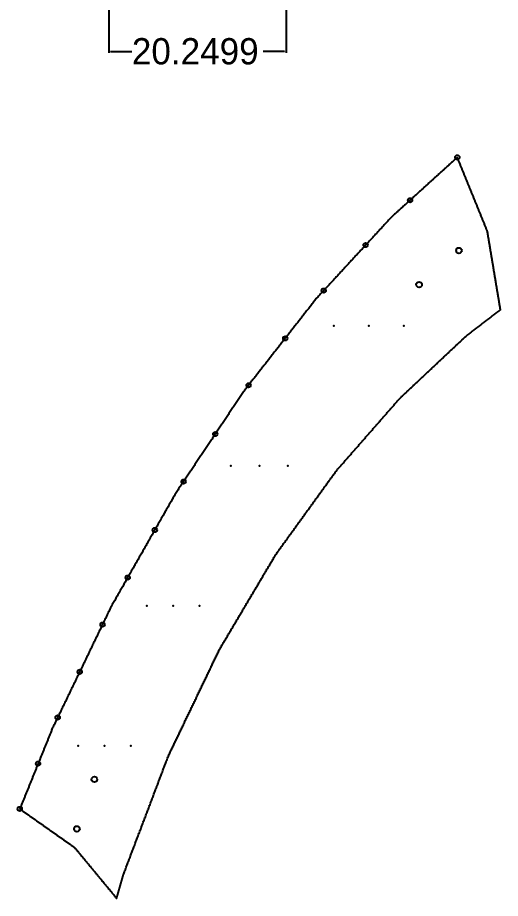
# Model space of a CAD drawing. Extents: x 3 to 355, y 1 to 289.
# Drawn here: x 56.6 to 111.8, y 1.6 to 102.2 of the extents above; entities that cross this region are included whole.
import ezdxf

# ---------------------------------------------------------------- set-up
doc = ezdxf.new("R2010")
doc.units = 0
doc.layers.get('0').update_dxf_attribs({"linetype": 'CONTINUOUS'})
doc.layers.get('DEFPOINTS').update_dxf_attribs({"linetype": 'CONTINUOUS'})
for name, color, linetype in [('ANNOTATION', 7, 'CONTINUOUS'), ('DRILLING', 3, 'CONTINUOUS'), ('RIB_INDICATION', 1, 'CONTINUOUS')]:
    doc.layers.add(name, color=color, linetype=linetype)
doc.dimstyles.get("Standard").update_dxf_attribs({"dimtxt": 0.18, "dimasz": 0.18, "dimexe": 0.18, "dimexo": 0.0625, "dimgap": 0.09, "dimtad": 0, "dimtih": 1, "dimtoh": 1, "dimzin": 0, "dimcen": 0.09, "dimazin": 3, "dimtfac": 1, "dimtofl": 0, "dimtmove": 0, "dimatfit": 3})

# ---------------------------------------------------------------- blocks, each defined once
blk = doc.blocks.new('*U140')
at = {"layer": 'DRILLING'}
blk.add_point((0, 0), dxfattribs=at)
blk = doc.blocks.new('*U141')
at = {"layer": 'DRILLING', "color": 0, "linetype": 'BYBLOCK'}
for p in [(0, 0), (3, 0), (6, 0)]:
    blk.add_blockref('*U140', p, dxfattribs=at)
blk = doc.blocks.new('*U142')
at = {"layer": 'DRILLING'}
blk.add_point((0, 0), dxfattribs=at)
blk = doc.blocks.new('*U143')
at = {"layer": 'DRILLING', "color": 0, "linetype": 'BYBLOCK'}
for p in [(0, 0), (3, 0), (6, 0)]:
    blk.add_blockref('*U142', p, dxfattribs=at)
blk = doc.blocks.new('*U144')
at = {"layer": 'DRILLING'}
blk.add_point((0, 0), dxfattribs=at)
blk = doc.blocks.new('*U145')
at = {"layer": 'DRILLING', "color": 0, "linetype": 'BYBLOCK'}
for p in [(0, 0), (3.25, 0), (6.5, 0)]:
    blk.add_blockref('*U144', p, dxfattribs=at)
blk = doc.blocks.new('*U146')
at = {"layer": 'DRILLING'}
blk.add_point((0, 0), dxfattribs=at)
blk = doc.blocks.new('*U147')
at = {"layer": 'DRILLING', "color": 0, "linetype": 'BYBLOCK'}
for p in [(0, 0), (4, 0), (8, 0)]:
    blk.add_blockref('*U146', p, dxfattribs=at)
blk = doc.blocks.new('*U186')
at = {"layer": 'ANNOTATION', "color": 0}
blk.add_text('20.2499', height=3, dxfattribs=at).set_placement((69.66, 96.88))
blk = doc.blocks.new('*D175')
at = {"layer": 'ANNOTATION', "color": 0}
for p, q in [((67.04, 105.03), (67.04, 98.18)), ((87.29, 105.03), (87.29, 98.18)), ((67.22, 98.36), (69.65, 98.36)), ((87.11, 98.36), (84.69, 98.36))]:
    blk.add_line(p, q, dxfattribs=at)
for points in [[(67.22, 98.39), (67.22, 98.33), (67.04, 98.36)], [(87.11, 98.39), (87.11, 98.33), (87.29, 98.36)]]:
    blk.add_solid(points, dxfattribs=at)
at = {"layer": 'DEFPOINTS', "color": 0}
for p in [(67.04, 105.09), (87.29, 105.09), (87.29, 98.36)]:
    blk.add_point(p, dxfattribs=at)
blk.add_blockref('*U186', (0, 0))

msp = doc.modelspace()

# ---------------------------------------------------------------- linework, layer by layer
msp.add_polyline3d([(62.956, 7.516, 0), (62.964, 7.51, 0), (62.972, 7.505, 0), (62.98, 7.499, 0), (62.987, 7.493, 0), (62.995, 7.487, 0), (63.002, 7.482, 0), (63.01, 7.476, 0), (63.017, 7.47, 0), (63.024, 7.463, 0), (63.032, 7.457, 0), (63.039, 7.451, 0), (63.046, 7.445, 0), (63.053, 7.438, 0), (63.06, 7.432, 0), (63.067, 7.425, 0), (63.074, 7.419, 0), (63.081, 7.412, 0), (63.088, 7.405, 0), (63.095, 7.399, 0), (63.101, 7.392, 0), (63.108, 7.385, 0), (63.114, 7.378, 0), (63.121, 7.371, 0), (63.127, 7.364, 0), (63.133, 7.357, 0), (63.14, 7.349, 0), (63.146, 7.342, 0), (63.157, 7.329, 0), (63.202, 7.274, 0), (63.248, 7.219, 0), (63.293, 7.165, 0), (63.338, 7.11, 0), (63.383, 7.055, 0), (63.429, 7, 0), (63.474, 6.946, 0), (63.52, 6.891, 0), (63.565, 6.836, 0), (63.61, 6.781, 0), (63.656, 6.727, 0), (63.701, 6.672, 0), (63.746, 6.617, 0), (63.792, 6.562, 0), (63.837, 6.508, 0), (63.882, 6.453, 0), (63.928, 6.398, 0), (63.973, 6.343, 0), (64.018, 6.288, 0), (64.064, 6.234, 0), (64.109, 6.179, 0), (64.154, 6.124, 0), (64.2, 6.069, 0), (64.245, 6.015, 0), (64.29, 5.96, 0), (64.336, 5.905, 0), (64.381, 5.85, 0), (64.427, 5.796, 0), (64.472, 5.741, 0), (64.517, 5.686, 0), (64.563, 5.631, 0), (64.608, 5.576, 0), (64.653, 5.522, 0), (64.699, 5.467, 0), (64.744, 5.412, 0), (64.789, 5.357, 0), (64.835, 5.303, 0), (64.88, 5.248, 0), (64.925, 5.193, 0), (64.971, 5.138, 0), (65.016, 5.084, 0), (65.061, 5.029, 0), (65.107, 4.974, 0), (65.152, 4.919, 0), (65.198, 4.864, 0), (65.243, 4.81, 0), (65.288, 4.755, 0), (65.334, 4.7, 0), (65.379, 4.645, 0), (65.424, 4.591, 0), (65.469, 4.536, 0), (65.515, 4.481, 0), (65.56, 4.426, 0), (65.606, 4.372, 0), (65.651, 4.317, 0), (65.696, 4.262, 0), (65.742, 4.207, 0), (65.787, 4.152, 0), (65.832, 4.098, 0), (65.878, 4.043, 0), (65.923, 3.988, 0), (65.968, 3.933, 0), (66.014, 3.879, 0), (66.059, 3.824, 0), (66.104, 3.769, 0), (66.15, 3.714, 0), (66.195, 3.66, 0), (66.24, 3.605, 0), (66.286, 3.55, 0), (66.331, 3.495, 0), (66.376, 3.44, 0), (66.422, 3.386, 0), (66.467, 3.331, 0), (66.513, 3.276, 0), (66.558, 3.221, 0), (66.603, 3.167, 0), (66.649, 3.112, 0), (66.694, 3.057, 0), (66.739, 3.002, 0), (66.785, 2.948, 0), (66.83, 2.893, 0), (66.875, 2.838, 0), (66.921, 2.783, 0), (66.966, 2.729, 0), (67.011, 2.674, 0), (67.057, 2.619, 0), (67.102, 2.564, 0), (67.147, 2.509, 0), (67.193, 2.455, 0), (67.238, 2.4, 0), (67.284, 2.345, 0), (67.329, 2.29, 0), (67.374, 2.236, 0), (67.419, 2.181, 0), (67.465, 2.126, 0), (67.51, 2.071, 0), (67.555, 2.017, 0), (67.601, 1.962, 0), (67.646, 1.907, 0), (67.692, 1.852, 0), (67.737, 1.797, 0), (67.782, 1.743, 0), (67.828, 1.688, 0), (67.873, 1.633, 0), (67.915, 1.584, 0), (67.923, 1.611, 0), (67.931, 1.638, 0), (67.939, 1.664, 0), (67.946, 1.691, 0), (67.954, 1.717, 0), (67.962, 1.744, 0), (67.969, 1.77, 0), (67.977, 1.797, 0), (67.984, 1.823, 0), (67.992, 1.85, 0), (68, 1.877, 0), (68.007, 1.903, 0), (68.015, 1.93, 0), (68.023, 1.956, 0), (68.031, 1.983, 0), (68.038, 2.009, 0), (68.046, 2.036, 0), (68.053, 2.062, 0), (68.061, 2.089, 0), (68.069, 2.116, 0), (68.076, 2.142, 0), (68.084, 2.169, 0), (68.092, 2.195, 0), (68.1, 2.222, 0), (68.107, 2.248, 0), (68.115, 2.275, 0), (68.123, 2.301, 0), (68.13, 2.328, 0), (68.138, 2.354, 0), (68.145, 2.381, 0), (68.153, 2.408, 0), (68.161, 2.434, 0), (68.168, 2.461, 0), (68.176, 2.487, 0), (68.184, 2.514, 0), (68.192, 2.54, 0), (68.199, 2.567, 0), (68.207, 2.593, 0), (68.215, 2.62, 0), (68.222, 2.647, 0), (68.23, 2.673, 0), (68.237, 2.7, 0), (68.245, 2.726, 0), (68.253, 2.753, 0), (68.26, 2.779, 0), (68.268, 2.806, 0), (68.276, 2.832, 0), (68.284, 2.859, 0), (68.291, 2.886, 0), (68.299, 2.912, 0), (68.306, 2.939, 0), (68.314, 2.965, 0), (68.322, 2.992, 0), (68.329, 3.018, 0), (68.337, 3.045, 0), (68.345, 3.071, 0), (68.353, 3.098, 0), (68.36, 3.125, 0), (68.368, 3.151, 0), (68.376, 3.178, 0), (68.383, 3.204, 0), (68.391, 3.231, 0), (68.398, 3.257, 0), (68.406, 3.284, 0), (68.414, 3.31, 0), (68.421, 3.337, 0), (68.429, 3.364, 0), (68.437, 3.39, 0), (68.445, 3.417, 0), (68.452, 3.443, 0), (68.46, 3.47, 0), (68.468, 3.496, 0), (68.475, 3.523, 0), (68.483, 3.549, 0), (68.49, 3.576, 0), (68.498, 3.602, 0), (68.506, 3.629, 0), (68.513, 3.656, 0), (68.521, 3.682, 0), (68.529, 3.709, 0), (68.537, 3.735, 0), (68.544, 3.762, 0), (68.552, 3.788, 0), (68.559, 3.815, 0), (68.567, 3.841, 0), (68.575, 3.868, 0), (68.582, 3.895, 0), (68.59, 3.921, 0), (68.598, 3.948, 0), (68.606, 3.974, 0), (68.613, 4.001, 0), (68.621, 4.027, 0), (68.629, 4.054, 0), (68.636, 4.08, 0), (68.644, 4.107, 0), (68.651, 4.134, 0), (68.659, 4.16, 0), (68.667, 4.187, 0), (68.674, 4.213, 0), (68.682, 4.24, 0), (68.69, 4.266, 0), (68.698, 4.293, 0), (68.705, 4.319, 0), (68.713, 4.346, 0), (68.722, 4.375, 0), (68.77, 4.504, 0), (68.819, 4.632, 0), (68.868, 4.76, 0), (68.916, 4.889, 0), (68.965, 5.017, 0), (69.014, 5.145, 0), (69.062, 5.274, 0), (69.111, 5.402, 0), (69.16, 5.53, 0), (69.208, 5.658, 0), (69.257, 5.787, 0), (69.306, 5.915, 0), (69.354, 6.043, 0), (69.403, 6.172, 0), (69.452, 6.3, 0), (69.5, 6.428, 0), (69.549, 6.557, 0), (69.598, 6.685, 0), (69.646, 6.813, 0), (69.695, 6.941, 0), (69.744, 7.07, 0), (69.792, 7.198, 0), (69.841, 7.326, 0), (69.89, 7.455, 0), (69.938, 7.583, 0), (69.987, 7.711, 0), (70.036, 7.84, 0), (70.084, 7.968, 0), (70.133, 8.096, 0), (70.182, 8.224, 0), (70.23, 8.353, 0), (70.279, 8.481, 0), (70.328, 8.609, 0), (70.376, 8.738, 0), (70.425, 8.866, 0), (70.474, 8.994, 0), (70.522, 9.123, 0), (70.571, 9.251, 0), (70.62, 9.379, 0), (70.668, 9.508, 0), (70.717, 9.636, 0), (70.766, 9.764, 0), (70.814, 9.892, 0), (70.863, 10.021, 0), (70.912, 10.149, 0), (70.96, 10.277, 0), (71.009, 10.406, 0), (71.058, 10.534, 0), (71.106, 10.662, 0), (71.155, 10.79, 0), (71.204, 10.919, 0), (71.252, 11.047, 0), (71.301, 11.175, 0), (71.35, 11.304, 0), (71.398, 11.432, 0), (71.447, 11.56, 0), (71.496, 11.689, 0), (71.544, 11.817, 0), (71.593, 11.945, 0), (71.642, 12.074, 0), (71.69, 12.202, 0), (71.739, 12.33, 0), (71.788, 12.459, 0), (71.836, 12.587, 0), (71.885, 12.715, 0), (71.934, 12.843, 0), (71.982, 12.972, 0), (72.031, 13.1, 0), (72.08, 13.228, 0), (72.128, 13.357, 0), (72.177, 13.485, 0), (72.226, 13.613, 0), (72.274, 13.742, 0), (72.323, 13.87, 0), (72.372, 13.998, 0), (72.42, 14.126, 0), (72.469, 14.255, 0), (72.518, 14.383, 0), (72.566, 14.511, 0), (72.615, 14.64, 0), (72.664, 14.768, 0), (72.712, 14.896, 0), (72.761, 15.025, 0), (72.81, 15.153, 0), (72.858, 15.281, 0), (72.907, 15.409, 0), (72.956, 15.538, 0), (73.004, 15.666, 0), (73.053, 15.794, 0), (73.102, 15.923, 0), (73.15, 16.051, 0), (73.199, 16.179, 0), (73.248, 16.308, 0), (73.296, 16.436, 0), (73.345, 16.564, 0), (73.394, 16.692, 0), (73.442, 16.821, 0), (73.491, 16.949, 0), (73.54, 17.077, 0), (73.588, 17.206, 0), (73.637, 17.334, 0), (73.686, 17.462, 0), (73.734, 17.591, 0), (73.783, 17.719, 0), (73.832, 17.847, 0), (73.887, 17.963, 0), (73.943, 18.079, 0), (73.998, 18.195, 0), (74.054, 18.31, 0), (74.109, 18.426, 0), (74.165, 18.541, 0), (74.22, 18.657, 0), (74.276, 18.773, 0), (74.331, 18.888, 0), (74.387, 19.004, 0), (74.442, 19.12, 0), (74.498, 19.235, 0), (74.553, 19.351, 0), (74.609, 19.467, 0), (74.664, 19.582, 0), (74.72, 19.698, 0), (74.775, 19.814, 0), (74.831, 19.929, 0), (74.886, 20.045, 0), (74.942, 20.161, 0), (74.997, 20.276, 0), (75.053, 20.392, 0), (75.108, 20.508, 0), (75.164, 20.623, 0), (75.219, 20.739, 0), (75.275, 20.855, 0), (75.33, 20.97, 0), (75.386, 21.086, 0), (75.441, 21.202, 0), (75.497, 21.317, 0), (75.552, 21.433, 0), (75.608, 21.549, 0), (75.663, 21.664, 0), (75.719, 21.78, 0), (75.774, 21.896, 0), (75.829, 22.011, 0), (75.885, 22.127, 0), (75.941, 22.243, 0), (75.996, 22.358, 0), (76.052, 22.474, 0), (76.107, 22.59, 0), (76.162, 22.705, 0), (76.218, 22.821, 0), (76.273, 22.937, 0), (76.329, 23.052, 0), (76.385, 23.168, 0), (76.44, 23.284, 0), (76.496, 23.399, 0), (76.551, 23.515, 0), (76.606, 23.631, 0), (76.662, 23.746, 0), (76.718, 23.862, 0), (76.773, 23.978, 0), (76.829, 24.093, 0), (76.884, 24.209, 0), (76.939, 24.325, 0), (76.995, 24.44, 0), (77.05, 24.556, 0), (77.106, 24.672, 0), (77.161, 24.787, 0), (77.217, 24.903, 0), (77.272, 25.019, 0), (77.328, 25.134, 0), (77.383, 25.25, 0), (77.439, 25.366, 0), (77.494, 25.481, 0), (77.55, 25.597, 0), (77.605, 25.712, 0), (77.661, 25.828, 0), (77.716, 25.944, 0), (77.772, 26.059, 0), (77.827, 26.175, 0), (77.883, 26.291, 0), (77.938, 26.407, 0), (77.994, 26.522, 0), (78.049, 26.638, 0), (78.105, 26.753, 0), (78.16, 26.869, 0), (78.216, 26.985, 0), (78.271, 27.101, 0), (78.327, 27.216, 0), (78.382, 27.332, 0), (78.438, 27.448, 0), (78.493, 27.563, 0), (78.549, 27.679, 0), (78.604, 27.794, 0), (78.66, 27.91, 0), (78.715, 28.026, 0), (78.771, 28.141, 0), (78.826, 28.257, 0), (78.882, 28.373, 0), (78.937, 28.488, 0), (78.993, 28.604, 0), (79.048, 28.72, 0), (79.104, 28.835, 0), (79.159, 28.951, 0), (79.215, 29.067, 0), (79.27, 29.182, 0), (79.326, 29.298, 0), (79.381, 29.414, 0), (79.437, 29.529, 0), (79.492, 29.645, 0), (79.548, 29.761, 0), (79.603, 29.876, 0), (79.659, 29.992, 0), (79.72, 30.096, 0), (79.781, 30.199, 0), (79.842, 30.303, 0), (79.903, 30.406, 0), (79.965, 30.509, 0), (80.026, 30.613, 0), (80.087, 30.716, 0), (80.148, 30.819, 0), (80.21, 30.922, 0), (80.271, 31.026, 0), (80.332, 31.129, 0), (80.394, 31.232, 0), (80.455, 31.336, 0), (80.516, 31.439, 0), (80.577, 31.542, 0), (80.639, 31.645, 0), (80.7, 31.749, 0), (80.761, 31.852, 0), (80.822, 31.955, 0), (80.884, 32.059, 0), (80.945, 32.162, 0), (81.006, 32.265, 0), (81.067, 32.369, 0), (81.129, 32.472, 0), (81.19, 32.575, 0), (81.251, 32.678, 0), (81.312, 32.782, 0), (81.374, 32.885, 0), (81.435, 32.988, 0), (81.496, 33.092, 0), (81.558, 33.195, 0), (81.619, 33.298, 0), (81.68, 33.401, 0), (81.741, 33.505, 0), (81.803, 33.608, 0), (81.864, 33.711, 0), (81.925, 33.815, 0), (81.986, 33.918, 0), (82.048, 34.021, 0), (82.109, 34.124, 0), (82.17, 34.228, 0), (82.231, 34.331, 0), (82.293, 34.434, 0), (82.354, 34.538, 0), (82.415, 34.641, 0), (82.477, 34.744, 0), (82.538, 34.848, 0), (82.599, 34.951, 0), (82.66, 35.054, 0), (82.722, 35.157, 0), (82.783, 35.261, 0), (82.844, 35.364, 0), (82.905, 35.467, 0), (82.967, 35.571, 0), (83.028, 35.674, 0), (83.089, 35.777, 0), (83.15, 35.88, 0), (83.212, 35.984, 0), (83.273, 36.087, 0), (83.334, 36.19, 0), (83.395, 36.294, 0), (83.457, 36.397, 0), (83.518, 36.5, 0), (83.579, 36.603, 0), (83.641, 36.707, 0), (83.702, 36.81, 0), (83.763, 36.913, 0), (83.824, 37.017, 0), (83.885, 37.12, 0), (83.947, 37.223, 0), (84.008, 37.327, 0), (84.069, 37.43, 0), (84.131, 37.533, 0), (84.192, 37.636, 0), (84.253, 37.74, 0), (84.314, 37.843, 0), (84.376, 37.946, 0), (84.437, 38.05, 0), (84.498, 38.153, 0), (84.559, 38.256, 0), (84.621, 38.359, 0), (84.682, 38.463, 0), (84.743, 38.566, 0), (84.804, 38.669, 0), (84.866, 38.773, 0), (84.927, 38.876, 0), (84.988, 38.979, 0), (85.049, 39.083, 0), (85.111, 39.186, 0), (85.172, 39.289, 0), (85.233, 39.392, 0), (85.294, 39.496, 0), (85.356, 39.599, 0), (85.417, 39.702, 0), (85.478, 39.806, 0), (85.54, 39.909, 0), (85.601, 40.012, 0), (85.662, 40.115, 0), (85.723, 40.219, 0), (85.785, 40.322, 0), (85.846, 40.425, 0), (85.907, 40.529, 0), (85.968, 40.632, 0), (86.03, 40.735, 0), (86.091, 40.839, 0), (86.156, 40.931, 0), (86.222, 41.022, 0), (86.288, 41.113, 0), (86.354, 41.205, 0), (86.42, 41.296, 0), (86.486, 41.387, 0), (86.552, 41.478, 0), (86.618, 41.569, 0), (86.684, 41.661, 0), (86.75, 41.752, 0), (86.816, 41.843, 0), (86.882, 41.934, 0), (86.948, 42.025, 0), (87.014, 42.117, 0), (87.08, 42.208, 0), (87.146, 42.299, 0), (87.212, 42.39, 0), (87.278, 42.481, 0), (87.344, 42.572, 0), (87.41, 42.664, 0), (87.476, 42.755, 0), (87.542, 42.846, 0), (87.608, 42.937, 0), (87.674, 43.029, 0), (87.74, 43.12, 0), (87.806, 43.211, 0), (87.872, 43.302, 0), (87.938, 43.393, 0), (88.004, 43.484, 0), (88.07, 43.576, 0), (88.136, 43.667, 0), (88.201, 43.758, 0), (88.267, 43.849, 0), (88.334, 43.94, 0), (88.399, 44.032, 0), (88.465, 44.123, 0), (88.531, 44.214, 0), (88.597, 44.305, 0), (88.663, 44.396, 0), (88.729, 44.488, 0), (88.795, 44.579, 0), (88.861, 44.67, 0), (88.927, 44.761, 0), (88.993, 44.852, 0), (89.059, 44.944, 0), (89.125, 45.035, 0), (89.191, 45.126, 0), (89.257, 45.217, 0), (89.323, 45.308, 0), (89.389, 45.4, 0), (89.455, 45.491, 0), (89.521, 45.582, 0), (89.587, 45.673, 0), (89.653, 45.764, 0), (89.719, 45.855, 0), (89.785, 45.947, 0), (89.851, 46.038, 0), (89.917, 46.129, 0), (89.983, 46.22, 0), (90.049, 46.311, 0), (90.115, 46.403, 0), (90.181, 46.494, 0), (90.247, 46.585, 0), (90.313, 46.676, 0), (90.379, 46.767, 0), (90.445, 46.859, 0), (90.511, 46.95, 0), (90.576, 47.041, 0), (90.642, 47.132, 0), (90.709, 47.223, 0), (90.774, 47.315, 0), (90.84, 47.406, 0), (90.906, 47.497, 0), (90.972, 47.588, 0), (91.038, 47.679, 0), (91.104, 47.77, 0), (91.17, 47.862, 0), (91.236, 47.953, 0), (91.302, 48.044, 0), (91.368, 48.135, 0), (91.434, 48.227, 0), (91.5, 48.318, 0), (91.566, 48.409, 0), (91.632, 48.5, 0), (91.698, 48.591, 0), (91.764, 48.682, 0), (91.83, 48.774, 0), (91.896, 48.865, 0), (91.962, 48.956, 0), (92.028, 49.047, 0), (92.094, 49.138, 0), (92.16, 49.23, 0), (92.226, 49.321, 0), (92.292, 49.412, 0), (92.358, 49.503, 0), (92.424, 49.594, 0), (92.49, 49.686, 0), (92.556, 49.777, 0), (92.622, 49.868, 0), (92.688, 49.959, 0), (92.754, 50.05, 0), (92.82, 50.142, 0), (92.886, 50.233, 0), (92.951, 50.324, 0), (93.017, 50.415, 0), (93.087, 50.496, 0), (93.156, 50.576, 0), (93.226, 50.655, 0), (93.295, 50.734, 0), (93.365, 50.814, 0), (93.435, 50.893, 0), (93.504, 50.973, 0), (93.574, 51.052, 0), (93.644, 51.131, 0), (93.713, 51.211, 0), (93.783, 51.29, 0), (93.853, 51.369, 0), (93.922, 51.449, 0), (93.992, 51.528, 0), (94.061, 51.608, 0), (94.131, 51.687, 0), (94.201, 51.766, 0), (94.27, 51.846, 0), (94.34, 51.925, 0), (94.409, 52.004, 0), (94.479, 52.084, 0), (94.549, 52.163, 0), (94.618, 52.242, 0), (94.688, 52.322, 0), (94.758, 52.401, 0), (94.827, 52.48, 0), (94.897, 52.56, 0), (94.967, 52.639, 0), (95.036, 52.719, 0), (95.106, 52.798, 0), (95.175, 52.877, 0), (95.245, 52.957, 0), (95.315, 53.036, 0), (95.384, 53.115, 0), (95.454, 53.195, 0), (95.524, 53.274, 0), (95.593, 53.353, 0), (95.663, 53.433, 0), (95.733, 53.512, 0), (95.802, 53.592, 0), (95.872, 53.671, 0), (95.941, 53.75, 0), (96.011, 53.83, 0), (96.081, 53.909, 0), (96.15, 53.989, 0), (96.22, 54.068, 0), (96.29, 54.147, 0), (96.359, 54.227, 0), (96.429, 54.306, 0), (96.498, 54.385, 0), (96.568, 54.465, 0), (96.638, 54.544, 0), (96.707, 54.623, 0), (96.777, 54.703, 0), (96.847, 54.782, 0), (96.916, 54.861, 0), (96.986, 54.941, 0), (97.055, 55.02, 0), (97.125, 55.1, 0), (97.195, 55.179, 0), (97.264, 55.258, 0), (97.334, 55.338, 0), (97.404, 55.417, 0), (97.473, 55.496, 0), (97.543, 55.576, 0), (97.612, 55.655, 0), (97.682, 55.734, 0), (97.752, 55.814, 0), (97.821, 55.893, 0), (97.891, 55.973, 0), (97.961, 56.052, 0), (98.03, 56.131, 0), (98.1, 56.211, 0), (98.17, 56.29, 0), (98.239, 56.369, 0), (98.309, 56.449, 0), (98.378, 56.528, 0), (98.448, 56.608, 0), (98.518, 56.687, 0), (98.587, 56.766, 0), (98.657, 56.846, 0), (98.727, 56.925, 0), (98.796, 57.004, 0), (98.866, 57.084, 0), (98.936, 57.163, 0), (99.005, 57.242, 0), (99.075, 57.322, 0), (99.144, 57.401, 0), (99.214, 57.48, 0), (99.284, 57.56, 0), (99.353, 57.639, 0), (99.423, 57.719, 0), (99.493, 57.798, 0), (99.562, 57.877, 0), (99.632, 57.957, 0), (99.701, 58.036, 0), (99.771, 58.115, 0), (99.841, 58.195, 0), (99.91, 58.274, 0), (99.98, 58.354, 0), (100.05, 58.433, 0), (100.119, 58.512, 0), (100.189, 58.592, 0), (100.258, 58.671, 0), (100.328, 58.75, 0), (100.4, 58.821, 0), (100.472, 58.888, 0), (100.544, 58.956, 0), (100.617, 59.024, 0), (100.689, 59.092, 0), (100.761, 59.16, 0), (100.833, 59.227, 0), (100.905, 59.295, 0), (100.978, 59.363, 0), (101.05, 59.431, 0), (101.122, 59.499, 0), (101.194, 59.566, 0), (101.267, 59.634, 0), (101.339, 59.702, 0), (101.411, 59.77, 0), (101.483, 59.838, 0), (101.556, 59.906, 0), (101.628, 59.973, 0), (101.7, 60.041, 0), (101.772, 60.109, 0), (101.845, 60.177, 0), (101.917, 60.245, 0), (101.989, 60.312, 0), (102.061, 60.38, 0), (102.133, 60.448, 0), (102.206, 60.516, 0), (102.278, 60.584, 0), (102.35, 60.651, 0), (102.422, 60.719, 0), (102.495, 60.787, 0), (102.567, 60.855, 0), (102.639, 60.923, 0), (102.711, 60.99, 0), (102.784, 61.058, 0), (102.856, 61.126, 0), (102.928, 61.194, 0), (103, 61.262, 0), (103.073, 61.33, 0), (103.145, 61.397, 0), (103.217, 61.465, 0), (103.289, 61.533, 0), (103.361, 61.601, 0), (103.434, 61.669, 0), (103.506, 61.736, 0), (103.578, 61.804, 0), (103.65, 61.872, 0), (103.723, 61.94, 0), (103.795, 62.008, 0), (103.867, 62.075, 0), (103.939, 62.143, 0), (104.012, 62.211, 0), (104.084, 62.279, 0), (104.156, 62.347, 0), (104.228, 62.414, 0), (104.301, 62.482, 0), (104.373, 62.55, 0), (104.445, 62.618, 0), (104.517, 62.686, 0), (104.59, 62.753, 0), (104.662, 62.821, 0), (104.734, 62.889, 0), (104.806, 62.957, 0), (104.878, 63.025, 0), (104.951, 63.093, 0), (105.023, 63.16, 0), (105.095, 63.228, 0), (105.167, 63.296, 0), (105.24, 63.364, 0), (105.312, 63.431, 0), (105.384, 63.499, 0), (105.456, 63.567, 0), (105.529, 63.635, 0), (105.601, 63.703, 0), (105.673, 63.77, 0), (105.745, 63.838, 0), (105.818, 63.906, 0), (105.89, 63.974, 0), (105.962, 64.042, 0), (106.034, 64.11, 0), (106.106, 64.177, 0), (106.179, 64.245, 0), (106.251, 64.313, 0), (106.323, 64.381, 0), (106.395, 64.449, 0), (106.468, 64.516, 0), (106.54, 64.584, 0), (106.612, 64.652, 0), (106.684, 64.72, 0), (106.757, 64.788, 0), (106.829, 64.856, 0), (106.901, 64.923, 0), (106.973, 64.991, 0), (107.046, 65.059, 0), (107.118, 65.127, 0), (107.19, 65.195, 0), (107.262, 65.262, 0), (107.335, 65.33, 0), (107.407, 65.398, 0), (107.479, 65.466, 0), (107.551, 65.534, 0), (107.623, 65.601, 0), (107.696, 65.669, 0), (107.768, 65.737, 0), (107.84, 65.805, 0), (107.912, 65.873, 0), (107.958, 65.911, 0), (107.995, 65.939, 0), (108.032, 65.967, 0), (108.069, 65.996, 0), (108.106, 66.024, 0), (108.143, 66.052, 0), (108.18, 66.08, 0), (108.216, 66.109, 0), (108.253, 66.137, 0), (108.29, 66.165, 0), (108.327, 66.193, 0), (108.364, 66.222, 0), (108.401, 66.25, 0), (108.438, 66.278, 0), (108.475, 66.306, 0), (108.512, 66.335, 0), (108.549, 66.363, 0), (108.585, 66.391, 0), (108.622, 66.419, 0), (108.659, 66.448, 0), (108.696, 66.476, 0), (108.733, 66.504, 0), (108.77, 66.533, 0), (108.807, 66.561, 0), (108.844, 66.589, 0), (108.881, 66.617, 0), (108.917, 66.646, 0), (108.954, 66.674, 0), (108.991, 66.702, 0), (109.028, 66.73, 0), (109.065, 66.759, 0), (109.102, 66.787, 0), (109.139, 66.815, 0), (109.176, 66.843, 0), (109.213, 66.872, 0), (109.249, 66.9, 0), (109.286, 66.928, 0), (109.323, 66.957, 0), (109.36, 66.985, 0), (109.397, 67.013, 0), (109.434, 67.041, 0), (109.471, 67.07, 0), (109.508, 67.098, 0), (109.545, 67.126, 0), (109.582, 67.154, 0), (109.618, 67.183, 0), (109.655, 67.211, 0), (109.692, 67.239, 0), (109.729, 67.267, 0), (109.766, 67.296, 0), (109.803, 67.324, 0), (109.84, 67.352, 0), (109.877, 67.38, 0), (109.914, 67.409, 0), (109.95, 67.437, 0), (109.987, 67.465, 0), (110.024, 67.493, 0), (110.061, 67.522, 0), (110.098, 67.55, 0), (110.135, 67.578, 0), (110.172, 67.606, 0), (110.209, 67.635, 0), (110.246, 67.663, 0), (110.283, 67.691, 0), (110.319, 67.719, 0), (110.356, 67.748, 0), (110.393, 67.776, 0), (110.43, 67.804, 0), (110.467, 67.832, 0), (110.504, 67.861, 0), (110.541, 67.889, 0), (110.578, 67.917, 0), (110.615, 67.946, 0), (110.651, 67.974, 0), (110.688, 68.002, 0), (110.725, 68.03, 0), (110.762, 68.059, 0), (110.799, 68.087, 0), (110.836, 68.115, 0), (110.873, 68.143, 0), (110.91, 68.172, 0), (110.947, 68.2, 0), (110.983, 68.228, 0), (111.02, 68.256, 0), (111.057, 68.285, 0), (111.094, 68.313, 0), (111.131, 68.341, 0), (111.168, 68.369, 0), (111.205, 68.398, 0), (111.242, 68.426, 0), (111.279, 68.454, 0), (111.316, 68.483, 0), (111.352, 68.511, 0), (111.389, 68.539, 0), (111.426, 68.567, 0), (111.463, 68.596, 0), (111.5, 68.624, 0), (111.537, 68.652, 0), (111.574, 68.68, 0), (111.611, 68.709, 0), (111.648, 68.737, 0), (111.684, 68.765, 0), (111.721, 68.793, 0), (111.758, 68.822, 0), (111.795, 68.85, 0), (111.796, 68.917, 0), (111.782, 69.002, 0), (111.768, 69.086, 0), (111.754, 69.171, 0), (111.74, 69.255, 0), (111.726, 69.339, 0), (111.712, 69.424, 0), (111.698, 69.508, 0), (111.684, 69.593, 0), (111.669, 69.677, 0), (111.655, 69.761, 0), (111.641, 69.846, 0), (111.627, 69.93, 0), (111.613, 70.014, 0), (111.599, 70.099, 0), (111.585, 70.183, 0), (111.571, 70.268, 0), (111.557, 70.352, 0), (111.543, 70.436, 0), (111.529, 70.521, 0), (111.514, 70.605, 0), (111.5, 70.69, 0), (111.486, 70.774, 0), (111.472, 70.858, 0), (111.458, 70.943, 0), (111.444, 71.027, 0), (111.43, 71.112, 0), (111.416, 71.196, 0), (111.402, 71.28, 0), (111.388, 71.365, 0), (111.374, 71.449, 0), (111.359, 71.534, 0), (111.345, 71.618, 0), (111.331, 71.702, 0), (111.317, 71.787, 0), (111.303, 71.871, 0), (111.289, 71.955, 0), (111.275, 72.04, 0), (111.261, 72.124, 0), (111.247, 72.209, 0), (111.233, 72.293, 0), (111.219, 72.377, 0), (111.204, 72.462, 0), (111.19, 72.546, 0), (111.176, 72.63, 0), (111.162, 72.715, 0), (111.148, 72.799, 0), (111.134, 72.884, 0), (111.12, 72.968, 0), (111.106, 73.052, 0), (111.092, 73.137, 0), (111.078, 73.221, 0), (111.064, 73.306, 0), (111.049, 73.39, 0), (111.035, 73.474, 0), (111.021, 73.559, 0), (111.007, 73.643, 0), (110.993, 73.728, 0), (110.979, 73.812, 0), (110.965, 73.896, 0), (110.951, 73.981, 0), (110.937, 74.065, 0), (110.923, 74.15, 0), (110.909, 74.234, 0), (110.894, 74.318, 0), (110.88, 74.403, 0), (110.866, 74.487, 0), (110.852, 74.572, 0), (110.838, 74.656, 0), (110.824, 74.74, 0), (110.81, 74.825, 0), (110.796, 74.909, 0), (110.782, 74.993, 0), (110.768, 75.078, 0), (110.754, 75.162, 0), (110.739, 75.247, 0), (110.725, 75.331, 0), (110.711, 75.415, 0), (110.697, 75.5, 0), (110.683, 75.584, 0), (110.669, 75.668, 0), (110.655, 75.753, 0), (110.641, 75.837, 0), (110.627, 75.922, 0), (110.613, 76.006, 0), (110.599, 76.091, 0), (110.584, 76.175, 0), (110.57, 76.259, 0), (110.556, 76.344, 0), (110.542, 76.428, 0), (110.528, 76.512, 0), (110.514, 76.597, 0), (110.5, 76.681, 0), (110.486, 76.766, 0), (110.472, 76.85, 0), (110.458, 76.934, 0), (110.444, 77.019, 0), (110.429, 77.103, 0), (110.415, 77.188, 0), (110.401, 77.272, 0), (110.387, 77.356, 0), (110.373, 77.441, 0), (110.359, 77.525, 0), (110.345, 77.609, 0), (110.331, 77.694, 0), (110.325, 77.729, 0), (110.323, 77.739, 0), (110.321, 77.748, 0), (110.32, 77.757, 0), (110.318, 77.767, 0), (110.316, 77.776, 0), (110.313, 77.785, 0), (110.311, 77.794, 0), (110.309, 77.804, 0), (110.307, 77.813, 0), (110.304, 77.822, 0), (110.302, 77.832, 0), (110.299, 77.841, 0), (110.296, 77.85, 0), (110.293, 77.859, 0), (110.29, 77.868, 0), (110.287, 77.877, 0), (110.284, 77.886, 0), (110.281, 77.895, 0), (110.278, 77.904, 0), (110.275, 77.913, 0), (110.271, 77.922, 0), (110.268, 77.931, 0), (110.252, 77.969, 0), (110.22, 78.048, 0), (110.187, 78.128, 0), (110.155, 78.207, 0), (110.123, 78.286, 0), (110.091, 78.365, 0), (110.058, 78.445, 0), (110.026, 78.524, 0), (109.994, 78.603, 0), (109.961, 78.682, 0), (109.929, 78.761, 0), (109.897, 78.841, 0), (109.864, 78.92, 0), (109.832, 78.999, 0), (109.8, 79.078, 0), (109.768, 79.158, 0), (109.735, 79.237, 0), (109.703, 79.316, 0), (109.671, 79.395, 0), (109.638, 79.475, 0), (109.606, 79.554, 0), (109.574, 79.633, 0), (109.541, 79.712, 0), (109.509, 79.791, 0), (109.477, 79.871, 0), (109.445, 79.95, 0), (109.412, 80.029, 0), (109.38, 80.108, 0), (109.348, 80.188, 0), (109.315, 80.267, 0), (109.283, 80.346, 0), (109.251, 80.425, 0), (109.219, 80.504, 0), (109.186, 80.584, 0), (109.154, 80.663, 0), (109.122, 80.742, 0), (109.089, 80.821, 0), (109.057, 80.901, 0), (109.025, 80.98, 0), (108.992, 81.059, 0), (108.96, 81.138, 0), (108.928, 81.218, 0), (108.896, 81.297, 0), (108.863, 81.376, 0), (108.831, 81.455, 0), (108.799, 81.534, 0), (108.766, 81.614, 0), (108.734, 81.693, 0), (108.702, 81.772, 0), (108.669, 81.851, 0), (108.637, 81.93, 0), (108.605, 82.01, 0), (108.573, 82.089, 0), (108.54, 82.168, 0), (108.508, 82.247, 0), (108.476, 82.327, 0), (108.443, 82.406, 0), (108.411, 82.485, 0), (108.379, 82.564, 0), (108.347, 82.644, 0), (108.314, 82.723, 0), (108.282, 82.802, 0), (108.25, 82.881, 0), (108.217, 82.96, 0), (108.185, 83.04, 0), (108.153, 83.119, 0), (108.12, 83.198, 0), (108.088, 83.277, 0), (108.056, 83.357, 0), (108.024, 83.436, 0), (107.991, 83.515, 0), (107.959, 83.594, 0), (107.927, 83.674, 0), (107.894, 83.753, 0), (107.862, 83.832, 0), (107.83, 83.911, 0), (107.797, 83.99, 0), (107.765, 84.07, 0), (107.733, 84.149, 0), (107.701, 84.228, 0), (107.668, 84.307, 0), (107.636, 84.387, 0), (107.604, 84.466, 0), (107.571, 84.545, 0), (107.539, 84.624, 0), (107.507, 84.704, 0), (107.475, 84.783, 0), (107.442, 84.862, 0), (107.41, 84.941, 0), (107.378, 85.02, 0), (107.345, 85.1, 0), (107.313, 85.179, 0), (107.281, 85.258, 0), (107.248, 85.337, 0), (107.216, 85.416, 0), (107.184, 85.496, 0), (107.152, 85.575, 0), (107.119, 85.654, 0), (107.087, 85.733, 0), (107.055, 85.813, 0), (107.022, 85.892, 0), (106.99, 85.971, 0), (106.958, 86.05, 0), (106.926, 86.13, 0), (106.893, 86.209, 0), (106.846, 86.234, 0), (106.775, 86.169, 0), (106.703, 86.104, 0), (106.632, 86.04, 0), (106.56, 85.975, 0), (106.488, 85.91, 0), (106.417, 85.845, 0), (106.345, 85.78, 0), (106.274, 85.715, 0), (106.202, 85.65, 0), (106.131, 85.585, 0), (106.059, 85.52, 0), (105.988, 85.456, 0), (105.916, 85.391, 0), (105.845, 85.326, 0), (105.773, 85.261, 0), (105.701, 85.196, 0), (105.63, 85.131, 0), (105.558, 85.066, 0), (105.487, 85.001, 0), (105.415, 84.936, 0), (105.344, 84.872, 0), (105.272, 84.807, 0), (105.201, 84.742, 0), (105.129, 84.677, 0), (105.058, 84.612, 0), (104.986, 84.547, 0), (104.914, 84.482, 0), (104.843, 84.418, 0), (104.771, 84.353, 0), (104.7, 84.288, 0), (104.628, 84.223, 0), (104.557, 84.158, 0), (104.485, 84.093, 0), (104.414, 84.028, 0), (104.342, 83.963, 0), (104.271, 83.898, 0), (104.199, 83.834, 0), (104.127, 83.769, 0), (104.056, 83.704, 0), (103.984, 83.639, 0), (103.913, 83.574, 0), (103.841, 83.509, 0), (103.77, 83.444, 0), (103.698, 83.379, 0), (103.627, 83.314, 0), (103.555, 83.25, 0), (103.484, 83.185, 0), (103.412, 83.12, 0), (103.34, 83.055, 0), (103.269, 82.99, 0), (103.197, 82.925, 0), (103.126, 82.86, 0), (103.054, 82.796, 0), (102.983, 82.731, 0), (102.911, 82.666, 0), (102.84, 82.601, 0), (102.768, 82.536, 0), (102.696, 82.471, 0), (102.625, 82.406, 0), (102.553, 82.341, 0), (102.482, 82.276, 0), (102.41, 82.212, 0), (102.339, 82.147, 0), (102.267, 82.082, 0), (102.196, 82.017, 0), (102.124, 81.952, 0), (102.053, 81.887, 0), (101.981, 81.822, 0), (101.909, 81.757, 0), (101.838, 81.693, 0), (101.766, 81.628, 0), (101.695, 81.563, 0), (101.623, 81.498, 0), (101.552, 81.433, 0), (101.48, 81.368, 0), (101.409, 81.303, 0), (101.337, 81.238, 0), (101.266, 81.174, 0), (101.194, 81.109, 0), (101.122, 81.044, 0), (101.051, 80.979, 0), (100.979, 80.914, 0), (100.908, 80.849, 0), (100.836, 80.784, 0), (100.765, 80.719, 0), (100.693, 80.654, 0), (100.622, 80.59, 0), (100.55, 80.525, 0), (100.479, 80.46, 0), (100.407, 80.395, 0), (100.335, 80.33, 0), (100.264, 80.265, 0), (100.192, 80.2, 0), (100.121, 80.135, 0), (100.049, 80.071, 0), (99.978, 80.006, 0), (99.906, 79.941, 0), (99.835, 79.876, 0), (99.763, 79.811, 0), (99.692, 79.746, 0), (99.62, 79.681, 0), (99.548, 79.616, 0), (99.477, 79.552, 0), (99.405, 79.487, 0), (99.33, 79.414, 0), (99.249, 79.325, 0), (99.167, 79.237, 0), (99.085, 79.148, 0), (99.003, 79.06, 0), (98.921, 78.971, 0), (98.84, 78.882, 0), (98.758, 78.794, 0), (98.676, 78.705, 0), (98.594, 78.617, 0), (98.513, 78.528, 0), (98.431, 78.44, 0), (98.349, 78.351, 0), (98.267, 78.263, 0), (98.186, 78.174, 0), (98.104, 78.085, 0), (98.022, 77.997, 0), (97.94, 77.908, 0), (97.859, 77.82, 0), (97.777, 77.731, 0), (97.695, 77.642, 0), (97.613, 77.554, 0), (97.531, 77.465, 0), (97.45, 77.377, 0), (97.368, 77.288, 0), (97.286, 77.2, 0), (97.204, 77.111, 0), (97.123, 77.022, 0), (97.041, 76.934, 0), (96.959, 76.845, 0), (96.877, 76.757, 0), (96.795, 76.668, 0), (96.714, 76.579, 0), (96.632, 76.491, 0), (96.55, 76.402, 0), (96.468, 76.314, 0), (96.386, 76.225, 0), (96.305, 76.137, 0), (96.223, 76.048, 0), (96.141, 75.959, 0), (96.059, 75.871, 0), (95.978, 75.782, 0), (95.896, 75.694, 0), (95.814, 75.605, 0), (95.732, 75.516, 0), (95.651, 75.428, 0), (95.569, 75.339, 0), (95.487, 75.251, 0), (95.405, 75.162, 0), (95.323, 75.074, 0), (95.242, 74.985, 0), (95.16, 74.896, 0), (95.078, 74.808, 0), (94.996, 74.719, 0), (94.915, 74.631, 0), (94.833, 74.542, 0), (94.751, 74.454, 0), (94.669, 74.365, 0), (94.588, 74.276, 0), (94.506, 74.188, 0), (94.424, 74.099, 0), (94.342, 74.011, 0), (94.26, 73.922, 0), (94.179, 73.834, 0), (94.097, 73.745, 0), (94.015, 73.656, 0), (93.933, 73.568, 0), (93.852, 73.479, 0), (93.77, 73.391, 0), (93.688, 73.302, 0), (93.606, 73.213, 0), (93.524, 73.125, 0), (93.443, 73.036, 0), (93.361, 72.948, 0), (93.279, 72.859, 0), (93.197, 72.77, 0), (93.116, 72.682, 0), (93.034, 72.593, 0), (92.952, 72.505, 0), (92.87, 72.416, 0), (92.788, 72.328, 0), (92.707, 72.239, 0), (92.625, 72.15, 0), (92.543, 72.062, 0), (92.461, 71.973, 0), (92.38, 71.885, 0), (92.298, 71.796, 0), (92.216, 71.708, 0), (92.134, 71.619, 0), (92.052, 71.53, 0), (91.971, 71.442, 0), (91.889, 71.353, 0), (91.807, 71.265, 0), (91.725, 71.176, 0), (91.644, 71.088, 0), (91.562, 70.999, 0), (91.48, 70.91, 0), (91.398, 70.822, 0), (91.317, 70.733, 0), (91.235, 70.645, 0), (91.153, 70.556, 0), (91.071, 70.467, 0), (90.989, 70.379, 0), (90.908, 70.29, 0), (90.826, 70.202, 0), (90.745, 70.11, 0), (90.666, 70.009, 0), (90.588, 69.909, 0), (90.509, 69.808, 0), (90.43, 69.708, 0), (90.352, 69.607, 0), (90.273, 69.507, 0), (90.194, 69.406, 0), (90.116, 69.306, 0), (90.037, 69.206, 0), (89.958, 69.105, 0), (89.88, 69.004, 0), (89.801, 68.904, 0), (89.722, 68.804, 0), (89.644, 68.703, 0), (89.565, 68.603, 0), (89.486, 68.502, 0), (89.408, 68.402, 0), (89.329, 68.301, 0), (89.25, 68.201, 0), (89.172, 68.1, 0), (89.093, 68, 0), (89.014, 67.899, 0), (88.936, 67.799, 0), (88.857, 67.698, 0), (88.778, 67.598, 0), (88.7, 67.497, 0), (88.621, 67.397, 0), (88.542, 67.296, 0), (88.463, 67.196, 0), (88.385, 67.096, 0), (88.306, 66.995, 0), (88.228, 66.895, 0), (88.149, 66.794, 0), (88.07, 66.694, 0), (87.992, 66.593, 0), (87.913, 66.493, 0), (87.834, 66.392, 0), (87.755, 66.292, 0), (87.677, 66.191, 0), (87.598, 66.091, 0), (87.519, 65.99, 0), (87.441, 65.89, 0), (87.362, 65.789, 0), (87.283, 65.689, 0), (87.205, 65.588, 0), (87.126, 65.488, 0), (87.047, 65.387, 0), (86.969, 65.287, 0), (86.89, 65.186, 0), (86.811, 65.086, 0), (86.733, 64.986, 0), (86.654, 64.885, 0), (86.575, 64.785, 0), (86.497, 64.684, 0), (86.418, 64.584, 0), (86.339, 64.483, 0), (86.261, 64.383, 0), (86.182, 64.282, 0), (86.103, 64.182, 0), (86.025, 64.081, 0), (85.946, 63.981, 0), (85.867, 63.88, 0), (85.789, 63.78, 0), (85.71, 63.679, 0), (85.631, 63.579, 0), (85.553, 63.478, 0), (85.474, 63.378, 0), (85.395, 63.278, 0), (85.317, 63.177, 0), (85.238, 63.077, 0), (85.159, 62.976, 0), (85.081, 62.876, 0), (85.002, 62.775, 0), (84.923, 62.675, 0), (84.845, 62.574, 0), (84.766, 62.474, 0), (84.687, 62.373, 0), (84.609, 62.273, 0), (84.53, 62.172, 0), (84.451, 62.072, 0), (84.373, 61.971, 0), (84.294, 61.871, 0), (84.215, 61.77, 0), (84.137, 61.67, 0), (84.058, 61.569, 0), (83.979, 61.469, 0), (83.901, 61.368, 0), (83.822, 61.268, 0), (83.743, 61.167, 0), (83.665, 61.067, 0), (83.586, 60.967, 0), (83.507, 60.866, 0), (83.428, 60.766, 0), (83.35, 60.665, 0), (83.271, 60.565, 0), (83.192, 60.464, 0), (83.114, 60.364, 0), (83.035, 60.263, 0), (82.957, 60.163, 0), (82.878, 60.062, 0), (82.799, 59.962, 0), (82.721, 59.861, 0), (82.642, 59.761, 0), (82.563, 59.66, 0), (82.485, 59.557, 0), (82.411, 59.445, 0), (82.336, 59.333, 0), (82.261, 59.221, 0), (82.186, 59.11, 0), (82.112, 58.998, 0), (82.037, 58.886, 0), (81.962, 58.774, 0), (81.887, 58.662, 0), (81.813, 58.55, 0), (81.738, 58.438, 0), (81.663, 58.326, 0), (81.588, 58.214, 0), (81.514, 58.102, 0), (81.439, 57.99, 0), (81.364, 57.879, 0), (81.289, 57.767, 0), (81.215, 57.655, 0), (81.14, 57.543, 0), (81.065, 57.431, 0), (80.99, 57.319, 0), (80.916, 57.207, 0), (80.841, 57.095, 0), (80.766, 56.983, 0), (80.692, 56.871, 0), (80.617, 56.76, 0), (80.542, 56.648, 0), (80.467, 56.536, 0), (80.392, 56.424, 0), (80.318, 56.312, 0), (80.243, 56.2, 0), (80.168, 56.088, 0), (80.094, 55.976, 0), (80.019, 55.864, 0), (79.944, 55.752, 0), (79.869, 55.641, 0), (79.794, 55.529, 0), (79.72, 55.417, 0), (79.645, 55.305, 0), (79.57, 55.193, 0), (79.496, 55.081, 0), (79.421, 54.969, 0), (79.346, 54.857, 0), (79.271, 54.745, 0), (79.197, 54.633, 0), (79.122, 54.521, 0), (79.047, 54.41, 0), (78.972, 54.298, 0), (78.897, 54.186, 0), (78.823, 54.074, 0), (78.748, 53.962, 0), (78.673, 53.85, 0), (78.599, 53.738, 0), (78.524, 53.626, 0), (78.449, 53.514, 0), (78.374, 53.402, 0), (78.299, 53.29, 0), (78.225, 53.178, 0), (78.15, 53.067, 0), (78.075, 52.955, 0), (78.001, 52.843, 0), (77.926, 52.731, 0), (77.851, 52.619, 0), (77.776, 52.507, 0), (77.702, 52.395, 0), (77.627, 52.283, 0), (77.552, 52.171, 0), (77.477, 52.059, 0), (77.403, 51.947, 0), (77.328, 51.836, 0), (77.253, 51.724, 0), (77.178, 51.612, 0), (77.104, 51.5, 0), (77.029, 51.388, 0), (76.954, 51.276, 0), (76.879, 51.164, 0), (76.805, 51.052, 0), (76.73, 50.94, 0), (76.655, 50.828, 0), (76.58, 50.717, 0), (76.506, 50.605, 0), (76.431, 50.493, 0), (76.356, 50.381, 0), (76.281, 50.269, 0), (76.207, 50.157, 0), (76.132, 50.045, 0), (76.057, 49.933, 0), (75.982, 49.821, 0), (75.908, 49.709, 0), (75.833, 49.597, 0), (75.758, 49.486, 0), (75.683, 49.374, 0), (75.609, 49.262, 0), (75.534, 49.15, 0), (75.459, 49.038, 0), (75.384, 48.926, 0), (75.31, 48.814, 0), (75.235, 48.702, 0), (75.16, 48.59, 0), (75.085, 48.478, 0), (75.011, 48.367, 0), (74.936, 48.255, 0), (74.861, 48.143, 0), (74.786, 48.031, 0), (74.712, 47.919, 0), (74.638, 47.805, 0), (74.568, 47.682, 0), (74.498, 47.559, 0), (74.428, 47.436, 0), (74.358, 47.313, 0), (74.288, 47.191, 0), (74.218, 47.068, 0), (74.148, 46.945, 0), (74.078, 46.822, 0), (74.008, 46.699, 0), (73.938, 46.576, 0), (73.868, 46.453, 0), (73.798, 46.33, 0), (73.728, 46.208, 0), (73.658, 46.085, 0), (73.588, 45.962, 0), (73.518, 45.839, 0), (73.448, 45.716, 0), (73.378, 45.593, 0), (73.308, 45.47, 0), (73.238, 45.347, 0), (73.168, 45.224, 0), (73.098, 45.102, 0), (73.028, 44.979, 0), (72.958, 44.856, 0), (72.888, 44.733, 0), (72.818, 44.61, 0), (72.748, 44.487, 0), (72.678, 44.364, 0), (72.608, 44.242, 0), (72.538, 44.119, 0), (72.468, 43.996, 0), (72.398, 43.873, 0), (72.328, 43.75, 0), (72.258, 43.627, 0), (72.188, 43.504, 0), (72.118, 43.381, 0), (72.048, 43.258, 0), (71.978, 43.136, 0), (71.908, 43.013, 0), (71.838, 42.89, 0), (71.768, 42.767, 0), (71.698, 42.644, 0), (71.628, 42.521, 0), (71.558, 42.398, 0), (71.488, 42.276, 0), (71.418, 42.153, 0), (71.348, 42.03, 0), (71.278, 41.907, 0), (71.208, 41.784, 0), (71.138, 41.661, 0), (71.068, 41.538, 0), (70.998, 41.415, 0), (70.928, 41.292, 0), (70.858, 41.17, 0), (70.788, 41.047, 0), (70.718, 40.924, 0), (70.648, 40.801, 0), (70.578, 40.678, 0), (70.508, 40.555, 0), (70.438, 40.432, 0), (70.368, 40.309, 0), (70.298, 40.187, 0), (70.228, 40.064, 0), (70.158, 39.941, 0), (70.088, 39.818, 0), (70.018, 39.695, 0), (69.948, 39.572, 0), (69.878, 39.449, 0), (69.808, 39.326, 0), (69.738, 39.203, 0), (69.668, 39.081, 0), (69.598, 38.958, 0), (69.528, 38.835, 0), (69.458, 38.712, 0), (69.388, 38.589, 0), (69.318, 38.466, 0), (69.248, 38.343, 0), (69.178, 38.221, 0), (69.108, 38.098, 0), (69.038, 37.975, 0), (68.968, 37.852, 0), (68.898, 37.729, 0), (68.828, 37.606, 0), (68.758, 37.483, 0), (68.688, 37.36, 0), (68.618, 37.237, 0), (68.548, 37.115, 0), (68.478, 36.992, 0), (68.407, 36.869, 0), (68.338, 36.746, 0), (68.267, 36.623, 0), (68.198, 36.5, 0), (68.127, 36.377, 0), (68.058, 36.255, 0), (67.987, 36.132, 0), (67.918, 36.009, 0), (67.847, 35.886, 0), (67.778, 35.763, 0), (67.707, 35.64, 0), (67.638, 35.517, 0), (67.567, 35.394, 0), (67.498, 35.272, 0), (67.427, 35.149, 0), (67.358, 35.026, 0), (67.288, 34.901, 0), (67.224, 34.768, 0), (67.159, 34.635, 0), (67.095, 34.501, 0), (67.031, 34.368, 0), (66.966, 34.234, 0), (66.902, 34.101, 0), (66.837, 33.968, 0), (66.773, 33.834, 0), (66.708, 33.701, 0), (66.644, 33.568, 0), (66.579, 33.434, 0), (66.515, 33.301, 0), (66.451, 33.167, 0), (66.386, 33.034, 0), (66.322, 32.901, 0), (66.257, 32.767, 0), (66.193, 32.634, 0), (66.128, 32.501, 0), (66.064, 32.367, 0), (65.999, 32.234, 0), (65.935, 32.1, 0), (65.871, 31.967, 0), (65.806, 31.834, 0), (65.742, 31.7, 0), (65.677, 31.567, 0), (65.613, 31.433, 0), (65.549, 31.3, 0), (65.484, 31.167, 0), (65.42, 31.033, 0), (65.355, 30.9, 0), (65.291, 30.767, 0), (65.226, 30.633, 0), (65.162, 30.5, 0), (65.097, 30.366, 0), (65.033, 30.233, 0), (64.969, 30.1, 0), (64.904, 29.966, 0), (64.84, 29.833, 0), (64.775, 29.7, 0), (64.711, 29.566, 0), (64.646, 29.433, 0), (64.582, 29.299, 0), (64.517, 29.166, 0), (64.453, 29.032, 0), (64.389, 28.899, 0), (64.324, 28.766, 0), (64.26, 28.632, 0), (64.195, 28.499, 0), (64.131, 28.366, 0), (64.066, 28.232, 0), (64.002, 28.099, 0), (63.938, 27.965, 0), (63.873, 27.832, 0), (63.809, 27.699, 0), (63.744, 27.565, 0), (63.68, 27.432, 0), (63.615, 27.299, 0), (63.551, 27.165, 0), (63.486, 27.032, 0), (63.422, 26.898, 0), (63.358, 26.765, 0), (63.293, 26.632, 0), (63.229, 26.498, 0), (63.164, 26.365, 0), (63.1, 26.232, 0), (63.035, 26.098, 0), (62.971, 25.965, 0), (62.907, 25.831, 0), (62.842, 25.698, 0), (62.778, 25.565, 0), (62.713, 25.431, 0), (62.649, 25.298, 0), (62.584, 25.164, 0), (62.52, 25.031, 0), (62.456, 24.898, 0), (62.391, 24.764, 0), (62.327, 24.631, 0), (62.262, 24.497, 0), (62.198, 24.364, 0), (62.133, 24.231, 0), (62.069, 24.097, 0), (62.004, 23.964, 0), (61.94, 23.831, 0), (61.876, 23.697, 0), (61.811, 23.564, 0), (61.747, 23.43, 0), (61.682, 23.297, 0), (61.618, 23.164, 0), (61.553, 23.03, 0), (61.489, 22.897, 0), (61.425, 22.764, 0), (61.36, 22.63, 0), (61.296, 22.497, 0), (61.231, 22.363, 0), (61.167, 22.23, 0), (61.102, 22.097, 0), (61.038, 21.963, 0), (60.974, 21.83, 0), (60.909, 21.697, 0), (60.845, 21.563, 0), (60.78, 21.43, 0), (60.716, 21.296, 0), (60.651, 21.163, 0), (60.587, 21.03, 0), (60.525, 20.901, 0), (60.49, 20.814, 0), (60.455, 20.727, 0), (60.42, 20.641, 0), (60.385, 20.554, 0), (60.35, 20.468, 0), (60.315, 20.381, 0), (60.28, 20.294, 0), (60.245, 20.208, 0), (60.21, 20.121, 0), (60.175, 20.035, 0), (60.14, 19.948, 0), (60.105, 19.862, 0), (60.07, 19.775, 0), (60.035, 19.688, 0), (59.999, 19.602, 0), (59.964, 19.515, 0), (59.929, 19.429, 0), (59.894, 19.342, 0), (59.859, 19.256, 0), (59.824, 19.169, 0), (59.789, 19.082, 0), (59.754, 18.996, 0), (59.719, 18.909, 0), (59.684, 18.823, 0), (59.649, 18.736, 0), (59.614, 18.649, 0), (59.579, 18.563, 0), (59.544, 18.476, 0), (59.509, 18.39, 0), (59.474, 18.303, 0), (59.439, 18.216, 0), (59.404, 18.13, 0), (59.369, 18.043, 0), (59.334, 17.957, 0), (59.299, 17.87, 0), (59.264, 17.784, 0), (59.228, 17.697, 0), (59.194, 17.61, 0), (59.158, 17.524, 0), (59.123, 17.437, 0), (59.088, 17.351, 0), (59.053, 17.264, 0), (59.018, 17.177, 0), (58.983, 17.091, 0), (58.948, 17.004, 0), (58.913, 16.918, 0), (58.878, 16.831, 0), (58.843, 16.745, 0), (58.808, 16.658, 0), (58.773, 16.571, 0), (58.738, 16.485, 0), (58.703, 16.398, 0), (58.668, 16.312, 0), (58.633, 16.225, 0), (58.598, 16.139, 0), (58.563, 16.052, 0), (58.528, 15.965, 0), (58.493, 15.879, 0), (58.458, 15.792, 0), (58.422, 15.706, 0), (58.388, 15.619, 0), (58.352, 15.532, 0), (58.317, 15.446, 0), (58.282, 15.359, 0), (58.247, 15.273, 0), (58.212, 15.186, 0), (58.177, 15.1, 0), (58.142, 15.013, 0), (58.107, 14.926, 0), (58.072, 14.84, 0), (58.037, 14.753, 0), (58.002, 14.667, 0), (57.967, 14.58, 0), (57.932, 14.493, 0), (57.897, 14.407, 0), (57.862, 14.32, 0), (57.827, 14.234, 0), (57.792, 14.147, 0), (57.757, 14.06, 0), (57.722, 13.974, 0), (57.687, 13.887, 0), (57.652, 13.801, 0), (57.617, 13.714, 0), (57.581, 13.628, 0), (57.546, 13.541, 0), (57.511, 13.454, 0), (57.476, 13.368, 0), (57.441, 13.281, 0), (57.406, 13.195, 0), (57.371, 13.108, 0), (57.336, 13.021, 0), (57.301, 12.935, 0), (57.266, 12.848, 0), (57.231, 12.762, 0), (57.196, 12.675, 0), (57.161, 12.589, 0), (57.126, 12.502, 0), (57.091, 12.415, 0), (57.056, 12.329, 0), (57.021, 12.242, 0), (56.986, 12.156, 0), (56.951, 12.069, 0), (56.916, 11.982, 0), (56.881, 11.896, 0), (56.85, 11.812, 0), (56.908, 11.771, 0), (56.966, 11.73, 0), (57.024, 11.689, 0), (57.083, 11.648, 0), (57.141, 11.607, 0), (57.199, 11.566, 0), (57.257, 11.525, 0), (57.315, 11.484, 0), (57.373, 11.443, 0), (57.431, 11.402, 0), (57.49, 11.361, 0), (57.548, 11.32, 0), (57.606, 11.28, 0), (57.664, 11.239, 0), (57.722, 11.198, 0), (57.78, 11.157, 0), (57.839, 11.116, 0), (57.897, 11.075, 0), (57.955, 11.034, 0), (58.013, 10.993, 0), (58.071, 10.952, 0), (58.129, 10.911, 0), (58.188, 10.87, 0), (58.246, 10.83, 0), (58.304, 10.789, 0), (58.362, 10.748, 0), (58.42, 10.707, 0), (58.478, 10.666, 0), (58.536, 10.625, 0), (58.595, 10.584, 0), (58.653, 10.543, 0), (58.711, 10.502, 0), (58.769, 10.461, 0), (58.827, 10.421, 0), (58.885, 10.38, 0), (58.944, 10.339, 0), (59.002, 10.298, 0), (59.06, 10.257, 0), (59.118, 10.216, 0), (59.176, 10.175, 0), (59.234, 10.134, 0), (59.292, 10.093, 0), (59.351, 10.052, 0), (59.409, 10.011, 0), (59.467, 9.97, 0), (59.525, 9.93, 0), (59.583, 9.889, 0), (59.642, 9.848, 0), (59.7, 9.807, 0), (59.758, 9.766, 0), (59.816, 9.725, 0), (59.874, 9.684, 0), (59.932, 9.643, 0), (59.99, 9.602, 0), (60.049, 9.561, 0), (60.107, 9.52, 0), (60.165, 9.48, 0), (60.223, 9.439, 0), (60.281, 9.398, 0), (60.339, 9.357, 0), (60.398, 9.316, 0), (60.456, 9.275, 0), (60.514, 9.234, 0), (60.572, 9.193, 0), (60.63, 9.152, 0), (60.688, 9.111, 0), (60.746, 9.07, 0), (60.805, 9.03, 0), (60.863, 8.989, 0), (60.921, 8.948, 0), (60.979, 8.907, 0), (61.037, 8.866, 0), (61.095, 8.825, 0), (61.154, 8.784, 0), (61.212, 8.743, 0), (61.27, 8.702, 0), (61.328, 8.661, 0), (61.386, 8.62, 0), (61.444, 8.58, 0), (61.502, 8.539, 0), (61.561, 8.498, 0), (61.619, 8.457, 0), (61.677, 8.416, 0), (61.735, 8.375, 0), (61.793, 8.334, 0), (61.851, 8.293, 0), (61.91, 8.252, 0), (61.968, 8.211, 0), (62.026, 8.17, 0), (62.084, 8.129, 0), (62.142, 8.089, 0), (62.2, 8.048, 0), (62.258, 8.007, 0), (62.317, 7.966, 0), (62.375, 7.925, 0), (62.433, 7.884, 0), (62.491, 7.843, 0), (62.549, 7.802, 0), (62.608, 7.761, 0), (62.666, 7.72, 0), (62.724, 7.679, 0), (62.782, 7.639, 0), (62.84, 7.598, 0), (62.898, 7.557, 0), (62.956, 7.516, 0)])
at = {"layer": 'DRILLING'}
for centre in [(107.06, 75.609), (102.5, 71.709), (65.374, 15.186), (63.379, 9.527)]:
    msp.add_circle(centre, 0.323, dxfattribs=at)
at = {"layer": 'RIB_INDICATION'}
for centre in [(106.873, 86.258), (101.465, 81.354), (96.389, 76.228), (91.598, 71.039), (87.192, 65.572), (83.002, 60.22), (79.199, 54.637), (75.576, 49.213), (72.286, 43.678), (69.191, 38.244), (66.307, 32.87), (63.698, 27.469), (61.177, 22.251), (58.94, 16.984), (56.847, 11.813)]:
    msp.add_circle(centre, 0.25, dxfattribs=at)

# ---------------------------------------------------------------- block references
at = {"layer": 'DRILLING'}
for name, p in [('*U147', (92.763, 67.01)), ('*U145', (80.986, 51.01)), ('*U143', (71.377, 35.01)), ('*U141', (63.536, 19.01))]:
    msp.add_blockref(name, p, dxfattribs=at)

# ---------------------------------------------------------------- dimensions: what is measured, and where the dimension line sits
at = {"layer": 'ANNOTATION'}
dim = msp.add_linear_dim(base=(87.294, 98.359), p1=(67.045, 105.094), p2=(87.294, 105.094), dimstyle='Standard', override={"dimtxt": 3}, dxfattribs=at)
dim.commit()
dim.dimension.update_dxf_attribs({"geometry": '*D175', "text_midpoint": (77.169, 98.359)})

doc.saveas('drawing.dxf')
